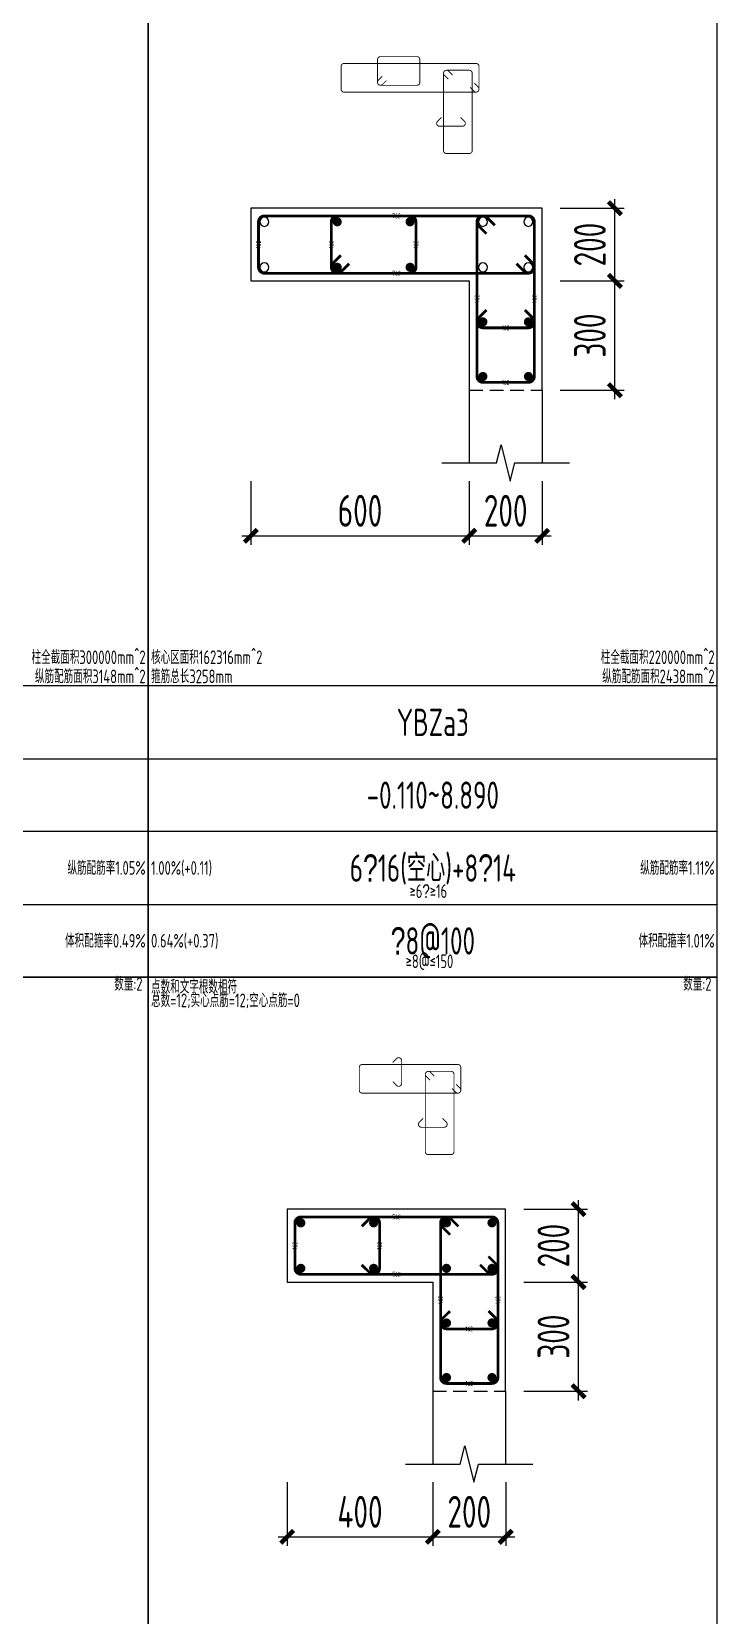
# Model space of a CAD drawing. Extents: x 154268 to 5133249, y -1832900 to 601179.
# Drawn here: x 614646 to 622178, y 505779 to 523181 of the extents above; entities that cross this region are included whole.
import ezdxf
from ezdxf.enums import TextEntityAlignment as Align

# ---------------------------------------------------------------- set-up
doc = ezdxf.new("R2010")
doc.units = 0
doc.header["$LTSCALE"] = 1000
doc.linetypes.add('DASHED', pattern=[0.75, 0.5, -0.25])
for name, color, linetype in [('TAB', 7, 'Continuous'), ('TAB_TEXT', 7, 'Continuous'), ('THIN', 7, 'Continuous'), ('WALL_DE', 7, 'Continuous'), ('WCOL_DE', 7, 'Continuous'), ('WCOL_DE_DIM', 3, 'Continuous'), ('WCOL_DE_REIND', 1, 'Continuous'), ('WCOL_DE_REINL', 1, 'Continuous')]:
    doc.layers.add(name, color=color, linetype=linetype)
for name, color, linetype, plot in [('墙柱归并数量', 8, 'Continuous', False), ('墙柱箍筋长度', 3, 'Continuous', False), ('墙柱配筋校核数据', 34, 'Continuous', False)]:
    doc.layers.add(name, color=color, linetype=linetype, plot=plot)
doc.styles.add('TSSD_Dimension', font='tssdeng.shx', dxfattribs={"width": 0.7, "bigfont": 'Hztxt.shx'})
doc.styles.add('TSSD_Label', font='tssdeng.shx', dxfattribs={"width": 0.7, "bigfont": 'hztxt.shx'})
doc.styles.add('tssd_rein', font='tssdeng.shx', dxfattribs={"width": 0.7, "bigfont": 'hztxt.shx'})
doc.dimstyles.new('TSSD_25_100_WCOLU_DIM', dxfattribs={"dimtxt": 350, "dimasz": 100, "dimexe": 100, "dimexo": 200, "dimgap": 100, "dimtad": 1, "dimdec": 0, "dimlfac": 0.25, "dimzin": 0, "dimdsep": 46, "dimtxsty": 'TSSD_Dimension', "dimblk": 'ARCHTICK', "dimcen": 0, "dimdle": 100, "dimclrt": 7, "dimadec": 0, "dimazin": 0, "dimtfac": 1, "dimtdec": 0, "dimtix": 1, "dimtmove": 2, "dimatfit": 3, "dimfxl": 1, "dimtolj": 1, "dimtzin": 0, "dimarcsym": 0})

# ---------------------------------------------------------------- blocks, each defined once
blk = doc.blocks.new('_ArchTick')
at = {"color": 0, "linetype": 'ByBlock', "const_width": 0.5}
blk.add_lwpolyline([(-0.71, -0.71), (0.71, 0.71)], dxfattribs=at)
blk = doc.blocks.new('*D3298')
at = {"layer": 'Defpoints', "color": 0, "transparency": 16777216}
for p in [(620253, 520441), (621053, 520441), (620253, 519241)]:
    blk.add_point(p, dxfattribs=at)
at = {"layer": 'WCOL_DE_DIM', "color": 0, "lineweight": -2, "transparency": 16777216}
for p, q in [((621053, 519141), (621053, 520541)), ((620453, 520441), (621153, 520441)), ((620453, 519241), (621153, 519241))]:
    blk.add_line(p, q, dxfattribs=at)
at = {"layer": 'WCOL_DE_DIM', "color": 0, "lineweight": -2, "transparency": 16777216, "xscale": 100, "yscale": 100, "zscale": 100}
for p, rotation in [((621053, 520441), 90), ((621053, 519241), 270)]:
    blk.add_blockref('_ArchTick', p, dxfattribs=dict(at, rotation=rotation))
at = {"layer": 'WCOL_DE_DIM', "color": 7, "transparency": 16777216, "insert": (620778, 519841), "char_height": 350, "attachment_point": 5, "rotation": 90, "style": 'TSSD_Dimension'}
blk.add_mtext('\\A1;300', dxfattribs=at)
blk = doc.blocks.new('*D3299')
at = {"layer": 'Defpoints', "color": 0, "transparency": 16777216}
for p in [(620253, 521241), (621053, 521241), (620253, 520441)]:
    blk.add_point(p, dxfattribs=at)
at = {"layer": 'WCOL_DE_DIM', "color": 0, "lineweight": -2, "transparency": 16777216}
for p, q in [((620453, 521241), (621153, 521241)), ((621053, 520341), (621053, 521341)), ((620453, 520441), (621153, 520441))]:
    blk.add_line(p, q, dxfattribs=at)
at = {"layer": 'WCOL_DE_DIM', "color": 0, "lineweight": -2, "transparency": 16777216, "xscale": 100, "yscale": 100, "zscale": 100}
for p, rotation in [((621053, 521241), 90), ((621053, 520441), 270)]:
    blk.add_blockref('_ArchTick', p, dxfattribs=dict(at, rotation=rotation))
at = {"layer": 'WCOL_DE_DIM', "color": 7, "transparency": 16777216, "insert": (620778, 520841), "char_height": 350, "attachment_point": 5, "rotation": 90, "style": 'TSSD_Dimension'}
blk.add_mtext('\\A1;200', dxfattribs=at)
blk = doc.blocks.new('*D3300')
at = {"layer": 'Defpoints', "color": 0, "transparency": 16777216}
for p in [(617053, 518441), (619453, 518441), (619453, 517641)]:
    blk.add_point(p, dxfattribs=at)
at = {"layer": 'WCOL_DE_DIM', "color": 0, "lineweight": -2, "transparency": 16777216}
for p, q in [((617053, 518241), (617053, 517541)), ((619453, 518241), (619453, 517541)), ((616953, 517641), (619553, 517641))]:
    blk.add_line(p, q, dxfattribs=at)
at = {"layer": 'WCOL_DE_DIM', "color": 0, "lineweight": -2, "transparency": 16777216, "xscale": 100, "yscale": 100, "zscale": 100, "rotation": 180}
blk.add_blockref('_ArchTick', (617053, 517641), dxfattribs=at)
at = {"layer": 'WCOL_DE_DIM', "color": 0, "lineweight": -2, "transparency": 16777216, "xscale": 100, "yscale": 100, "zscale": 100}
blk.add_blockref('_ArchTick', (619453, 517641), dxfattribs=at)
at = {"layer": 'WCOL_DE_DIM', "color": 7, "transparency": 16777216, "insert": (618253, 517916), "char_height": 350, "attachment_point": 5, "style": 'TSSD_Dimension'}
blk.add_mtext('\\A1;600', dxfattribs=at)
blk = doc.blocks.new('*D3301')
at = {"layer": 'Defpoints', "color": 0, "transparency": 16777216}
for p in [(619453, 518441), (620253, 518441), (620253, 517641)]:
    blk.add_point(p, dxfattribs=at)
at = {"layer": 'WCOL_DE_DIM', "color": 0, "lineweight": -2, "transparency": 16777216}
for p, q in [((619453, 518241), (619453, 517541)), ((620253, 518241), (620253, 517541)), ((619353, 517641), (620353, 517641))]:
    blk.add_line(p, q, dxfattribs=at)
at = {"layer": 'WCOL_DE_DIM', "color": 0, "lineweight": -2, "transparency": 16777216, "xscale": 100, "yscale": 100, "zscale": 100, "rotation": 180}
blk.add_blockref('_ArchTick', (619453, 517641), dxfattribs=at)
at = {"layer": 'WCOL_DE_DIM', "color": 0, "lineweight": -2, "transparency": 16777216, "xscale": 100, "yscale": 100, "zscale": 100}
blk.add_blockref('_ArchTick', (620253, 517641), dxfattribs=at)
at = {"layer": 'WCOL_DE_DIM', "color": 7, "transparency": 16777216, "insert": (619853, 517916), "char_height": 350, "attachment_point": 5, "style": 'TSSD_Dimension'}
blk.add_mtext('\\A1;200', dxfattribs=at)
blk = doc.blocks.new('*D3316')
at = {"layer": 'Defpoints', "color": 0, "transparency": 16777216}
for p in [(619853, 509441), (620653, 509441), (619853, 508241)]:
    blk.add_point(p, dxfattribs=at)
at = {"layer": 'WCOL_DE_DIM', "color": 0, "lineweight": -2, "transparency": 16777216}
for p, q in [((620653, 508141), (620653, 509541)), ((620053, 509441), (620753, 509441)), ((620053, 508241), (620753, 508241))]:
    blk.add_line(p, q, dxfattribs=at)
at = {"layer": 'WCOL_DE_DIM', "color": 0, "lineweight": -2, "transparency": 16777216, "xscale": 100, "yscale": 100, "zscale": 100}
for p, rotation in [((620653, 509441), 90), ((620653, 508241), 270)]:
    blk.add_blockref('_ArchTick', p, dxfattribs=dict(at, rotation=rotation))
at = {"layer": 'WCOL_DE_DIM', "color": 7, "transparency": 16777216, "insert": (620378, 508841), "char_height": 350, "attachment_point": 5, "rotation": 90, "style": 'TSSD_Dimension'}
blk.add_mtext('\\A1;300', dxfattribs=at)
blk = doc.blocks.new('*D3317')
at = {"layer": 'Defpoints', "color": 0, "transparency": 16777216}
for p in [(619853, 510241), (620653, 510241), (619853, 509441)]:
    blk.add_point(p, dxfattribs=at)
at = {"layer": 'WCOL_DE_DIM', "color": 0, "lineweight": -2, "transparency": 16777216}
for p, q in [((620053, 510241), (620753, 510241)), ((620653, 509341), (620653, 510341)), ((620053, 509441), (620753, 509441))]:
    blk.add_line(p, q, dxfattribs=at)
at = {"layer": 'WCOL_DE_DIM', "color": 0, "lineweight": -2, "transparency": 16777216, "xscale": 100, "yscale": 100, "zscale": 100}
for p, rotation in [((620653, 510241), 90), ((620653, 509441), 270)]:
    blk.add_blockref('_ArchTick', p, dxfattribs=dict(at, rotation=rotation))
at = {"layer": 'WCOL_DE_DIM', "color": 7, "transparency": 16777216, "insert": (620378, 509841), "char_height": 350, "attachment_point": 5, "rotation": 90, "style": 'TSSD_Dimension'}
blk.add_mtext('\\A1;200', dxfattribs=at)
blk = doc.blocks.new('*D3318')
at = {"layer": 'Defpoints', "color": 0, "transparency": 16777216}
for p in [(617453, 507441), (619053, 507441), (619053, 506641)]:
    blk.add_point(p, dxfattribs=at)
at = {"layer": 'WCOL_DE_DIM', "color": 0, "lineweight": -2, "transparency": 16777216}
for p, q in [((617453, 507241), (617453, 506541)), ((619053, 507241), (619053, 506541)), ((617353, 506641), (619153, 506641))]:
    blk.add_line(p, q, dxfattribs=at)
at = {"layer": 'WCOL_DE_DIM', "color": 0, "lineweight": -2, "transparency": 16777216, "xscale": 100, "yscale": 100, "zscale": 100, "rotation": 180}
blk.add_blockref('_ArchTick', (617453, 506641), dxfattribs=at)
at = {"layer": 'WCOL_DE_DIM', "color": 0, "lineweight": -2, "transparency": 16777216, "xscale": 100, "yscale": 100, "zscale": 100}
blk.add_blockref('_ArchTick', (619053, 506641), dxfattribs=at)
at = {"layer": 'WCOL_DE_DIM', "color": 7, "transparency": 16777216, "insert": (618253, 506916), "char_height": 350, "attachment_point": 5, "style": 'TSSD_Dimension'}
blk.add_mtext('\\A1;400', dxfattribs=at)
blk = doc.blocks.new('*D3319')
at = {"layer": 'Defpoints', "color": 0, "transparency": 16777216}
for p in [(619053, 507441), (619853, 507441), (619853, 506641)]:
    blk.add_point(p, dxfattribs=at)
at = {"layer": 'WCOL_DE_DIM', "color": 0, "lineweight": -2, "transparency": 16777216}
for p, q in [((619053, 507241), (619053, 506541)), ((619853, 507241), (619853, 506541)), ((618953, 506641), (619953, 506641))]:
    blk.add_line(p, q, dxfattribs=at)
at = {"layer": 'WCOL_DE_DIM', "color": 0, "lineweight": -2, "transparency": 16777216, "xscale": 100, "yscale": 100, "zscale": 100, "rotation": 180}
blk.add_blockref('_ArchTick', (619053, 506641), dxfattribs=at)
at = {"layer": 'WCOL_DE_DIM', "color": 0, "lineweight": -2, "transparency": 16777216, "xscale": 100, "yscale": 100, "zscale": 100}
blk.add_blockref('_ArchTick', (619853, 506641), dxfattribs=at)
at = {"layer": 'WCOL_DE_DIM', "color": 7, "transparency": 16777216, "insert": (619453, 506916), "char_height": 350, "attachment_point": 5, "style": 'TSSD_Dimension'}
blk.add_mtext('\\A1;200', dxfattribs=at)

msp = doc.modelspace()

# ---------------------------------------------------------------- linework, layer by layer
at = {"layer": 'TAB'}
for points in [[(609677.7, 512791.3), (615927.7, 512791.3), (615927.7, 523791.3), (609677.7, 523791.3), (609677.7, 512791.3), (609677.7, 513591.3), (615927.7, 513591.3), (615927.7, 514391.3), (609677.7, 514391.3), (609677.7, 515191.3), (615927.7, 515191.3), (615927.7, 515991.3), (609677.7, 515991.3)], [(615927.7, 512791.3), (622177.7, 512791.3), (622177.7, 523791.3), (615927.7, 523791.3), (615927.7, 512791.3), (615927.7, 513591.3), (622177.7, 513591.3), (622177.7, 514391.3), (615927.7, 514391.3), (615927.7, 515191.3), (622177.7, 515191.3), (622177.7, 515991.3), (615927.7, 515991.3)], [(603427.7, 501791.3), (615927.7, 501791.3), (615927.7, 512791.3), (603427.7, 512791.3), (603427.7, 501791.3), (603427.7, 502591.3), (615927.7, 502591.3), (615927.7, 503391.3), (603427.7, 503391.3), (603427.7, 504191.3), (615927.7, 504191.3), (615927.7, 504991.3), (603427.7, 504991.3)], [(615927.7, 501791.3), (622177.7, 501791.3), (622177.7, 512791.3), (615927.7, 512791.3), (615927.7, 501791.3), (615927.7, 502591.3), (622177.7, 502591.3), (622177.7, 503391.3), (615927.7, 503391.3), (615927.7, 504191.3), (622177.7, 504191.3), (622177.7, 504991.3), (615927.7, 504991.3)]]:
    msp.add_lwpolyline(points, dxfattribs=at)
at = {"layer": 'THIN'}
for points in [[(619152.7, 518441.3), (619752.7, 518441.3), (619802.7, 518641.3), (619902.7, 518241.3), (619952.7, 518441.3), (620552.7, 518441.3)], [(618752.7, 507441.3), (619352.7, 507441.3), (619402.7, 507641.3), (619502.7, 507241.3), (619552.7, 507441.3), (620152.7, 507441.3)]]:
    msp.add_lwpolyline(points, dxfattribs=at)
at = {"layer": 'WALL_DE'}
for p, q in [((620252.7, 521241.3), (617052.7, 521241.3)), ((617052.7, 521241.3), (617052.7, 520441.3)), ((620252.7, 519241.3), (620252.7, 521241.3)), ((617052.7, 520441.3), (619452.7, 520441.3)), ((619452.7, 520441.3), (619452.7, 519241.3)), ((619452.7, 519241.3), (619452.7, 518441.3)), ((620252.7, 519241.3), (620252.7, 518441.3)), ((619852.7, 510241.3), (617452.7, 510241.3)), ((617452.7, 510241.3), (617452.7, 509441.3)), ((619852.7, 508241.3), (619852.7, 510241.3)), ((617452.7, 509441.3), (619052.7, 509441.3)), ((619052.7, 509441.3), (619052.7, 508241.3)), ((619052.7, 508241.3), (619052.7, 507441.3)), ((619852.7, 508241.3), (619852.7, 507441.3))]:
    msp.add_line(p, q, dxfattribs=at)
at = {"layer": 'WCOL_DE', "linetype": 'DASHED', "ltscale": 0.3}
for points in [[(617052.7, 520441.3), (619452.7, 520441.3), (619452.7, 519241.3), (620252.7, 519241.3), (620252.7, 521241.3), (617052.7, 521241.3)], [(617452.7, 509441.3), (619052.7, 509441.3), (619052.7, 508241.3), (619852.7, 508241.3), (619852.7, 510241.3), (617452.7, 510241.3)]]:
    msp.add_lwpolyline(points, close=True, dxfattribs=at)
at = {"layer": 'WCOL_DE_REIND'}
for points in [[(617202.7, 521041.3, 1), (617202.7, 521141.3, 1), (617202.7, 521041.3, 1)], [(619602.7, 521041.3, 1), (619602.7, 521141.3, 1), (619602.7, 521041.3, 1)], [(620102.7, 521041.3, 1), (620102.7, 521141.3, 1), (620102.7, 521041.3, 1)], [(617202.7, 520541.3, 1), (617202.7, 520641.3, 1), (617202.7, 520541.3, 1)], [(619602.7, 520541.3, 1), (619602.7, 520641.3, 1), (619602.7, 520541.3, 1)], [(620102.7, 520541.3, 1), (620102.7, 520641.3, 1), (620102.7, 520541.3, 1)]]:
    msp.add_lwpolyline(points, format="xyb", dxfattribs=at)
at = {"layer": 'WCOL_DE_REIND', "const_width": 50}
for points in [[(618002.7, 521066.3, 1), (618002.7, 521116.3, 1), (618002.7, 521066.3, 1)], [(618802.7, 521066.3, 1), (618802.7, 521116.3, 1), (618802.7, 521066.3, 1)], [(618002.7, 520566.3, 1), (618002.7, 520616.3, 1), (618002.7, 520566.3, 1)], [(618802.7, 520566.3, 1), (618802.7, 520616.3, 1), (618802.7, 520566.3, 1)], [(619602.7, 519966.3, 1), (619602.7, 520016.3, 1), (619602.7, 519966.3, 1)], [(620102.7, 519966.3, 1), (620102.7, 520016.3, 1), (620102.7, 519966.3, 1)], [(619602.7, 519366.3, 1), (619602.7, 519416.3, 1), (619602.7, 519366.3, 1)], [(620102.7, 519366.3, 1), (620102.7, 519416.3, 1), (620102.7, 519366.3, 1)], [(617602.7, 510066.3, 1), (617602.7, 510116.3, 1), (617602.7, 510066.3, 1)], [(618402.7, 510066.3, 1), (618402.7, 510116.3, 1), (618402.7, 510066.3, 1)], [(619202.7, 510066.3, 1), (619202.7, 510116.3, 1), (619202.7, 510066.3, 1)], [(619702.7, 510066.3, 1), (619702.7, 510116.3, 1), (619702.7, 510066.3, 1)], [(617602.7, 509566.3, 1), (617602.7, 509616.3, 1), (617602.7, 509566.3, 1)], [(618402.7, 509566.3, 1), (618402.7, 509616.3, 1), (618402.7, 509566.3, 1)], [(619202.7, 509566.3, 1), (619202.7, 509616.3, 1), (619202.7, 509566.3, 1)], [(619702.7, 509566.3, 1), (619702.7, 509616.3, 1), (619702.7, 509566.3, 1)], [(619202.7, 508966.3, 1), (619202.7, 509016.3, 1), (619202.7, 508966.3, 1)], [(619702.7, 508966.3, 1), (619702.7, 509016.3, 1), (619702.7, 508966.3, 1)], [(619202.7, 508366.3, 1), (619202.7, 508416.3, 1), (619202.7, 508366.3, 1)], [(619702.7, 508366.3, 1), (619702.7, 508416.3, 1), (619702.7, 508366.3, 1)]]:
    msp.add_lwpolyline(points, format="xyb", dxfattribs=at)
at = {"layer": 'WCOL_DE_REINL'}
for points, const_width in [([(619508.3, 522614.2), (619550.7, 522571.8, -0.6681786), (619527.7, 522516.3), (618077.7, 522516.3, -0.4142136), (618045.2, 522548.8), (618045.2, 522798.8, -0.4142136), (618077.7, 522831.3), (619527.7, 522831.3, -0.4142136), (619560.2, 522798.8), (619560.2, 522548.8, -0.6681786), (619504.7, 522525.8), (619462.3, 522568.3)], 10), ([(618543.1, 522643.3), (618500.7, 522600.8, -0.6681786), (618445.2, 522623.8), (618445.2, 522873.8, -0.4142136), (618477.7, 522906.3), (618877.7, 522906.3, -0.4142136), (618910.2, 522873.8), (618910.2, 522623.8, -0.4142136), (618877.7, 522591.3), (618477.7, 522591.3, -0.6681786), (618454.7, 522646.8), (618497.1, 522689.2)], 10), ([(619222.1, 522658.4), (619179.7, 522700.8, -0.6681786), (619202.7, 522756.3), (619452.7, 522756.3, -0.4142136), (619485.2, 522723.8), (619485.2, 521873.8, -0.4142136), (619452.7, 521841.3), (619202.7, 521841.3, -0.4142136), (619170.2, 521873.8), (619170.2, 522723.8, -0.6681786), (619225.7, 522746.8), (619268.1, 522704.4)], 10), ([(619147.1, 522239.2), (619104.7, 522196.8, 0.6681786), (619127.7, 522141.3), (619377.7, 522141.3, 0.6681786), (619400.7, 522196.8), (619358.3, 522239.2)], 10), ([(620063.8, 520722.1), (620148.7, 520637.3, -0.6681786), (620102.7, 520526.3), (617202.7, 520526.3, -0.4142136), (617137.7, 520591.3), (617137.7, 521091.3, -0.4142136), (617202.7, 521156.3), (620102.7, 521156.3, -0.4142136), (620167.7, 521091.3), (620167.7, 520591.3, -0.6681786), (620056.7, 520545.4), (619971.9, 520630.2)], 30), ([(619641.6, 520960.5), (619556.7, 521045.4, -0.6681786), (619602.7, 521156.3), (620102.7, 521156.3, -0.4142136), (620167.7, 521091.3), (620167.7, 519391.3, -0.4142136), (620102.7, 519326.3), (619602.7, 519326.3, -0.4142136), (619537.7, 519391.3), (619537.7, 521091.3, -0.6681786), (619648.7, 521137.3), (619733.5, 521052.4)], 30), ([(619308.3, 511614.2), (619350.7, 511571.8, -0.6681786), (619327.7, 511516.3), (618277.7, 511516.3, -0.4142136), (618245.2, 511548.8), (618245.2, 511798.8, -0.4142136), (618277.7, 511831.3), (619327.7, 511831.3, -0.4142136), (619360.2, 511798.8), (619360.2, 511548.8, -0.6681786), (619304.7, 511525.8), (619262.3, 511568.3)], 10), ([(618612.3, 511643.3), (618654.7, 511600.8, 0.6681786), (618710.2, 511623.8), (618710.2, 511873.8, 0.6681786), (618654.7, 511896.8), (618612.3, 511854.4)], 10), ([(619022.1, 511658.4), (618979.7, 511700.8, -0.6681786), (619002.7, 511756.3), (619252.7, 511756.3, -0.4142136), (619285.2, 511723.8), (619285.2, 510873.8, -0.4142136), (619252.7, 510841.3), (619002.7, 510841.3, -0.4142136), (618970.2, 510873.8), (618970.2, 511723.8, -0.6681786), (619025.7, 511746.8), (619068.1, 511704.4)], 10), ([(618947.1, 511239.2), (618904.7, 511196.8, 0.6681786), (618927.7, 511141.3), (619177.7, 511141.3, 0.6681786), (619200.7, 511196.8), (619158.3, 511239.2)], 10), ([(619663.8, 509722.1), (619748.7, 509637.3, -0.6681786), (619702.7, 509526.3), (617602.7, 509526.3, -0.4142136), (617537.7, 509591.3), (617537.7, 510091.3, -0.4142136), (617602.7, 510156.3), (619702.7, 510156.3, -0.4142136), (619767.7, 510091.3), (619767.7, 509591.3, -0.6681786), (619656.7, 509545.4), (619571.9, 509630.2)], 30), ([(619241.6, 509960.5), (619156.7, 510045.4, -0.6681786), (619202.7, 510156.3), (619702.7, 510156.3, -0.4142136), (619767.7, 510091.3), (619767.7, 508391.3, -0.4142136), (619702.7, 508326.3), (619202.7, 508326.3, -0.4142136), (619137.7, 508391.3), (619137.7, 510091.3, -0.6681786), (619248.7, 510137.3), (619333.5, 510052.4)], 30)]:
    msp.add_lwpolyline(points, format="xyb", dxfattribs=dict(at, const_width=const_width))
at = {"layer": 'WCOL_DE_REINL', "color": 6, "const_width": 30}
for points in [[(618133.5, 520630.2), (618048.7, 520545.4, -0.6681786), (617937.7, 520591.3), (617937.7, 521091.3, -0.4142136), (618002.7, 521156.3), (618802.7, 521156.3, -0.4142136), (618867.7, 521091.3), (618867.7, 520591.3, -0.4142136), (618802.7, 520526.3), (618002.7, 520526.3, -0.6681786), (617956.7, 520637.3), (618041.6, 520722.1)], [(619641.6, 520122.1), (619556.7, 520037.3, 0.6681786), (619602.7, 519926.3), (620102.7, 519926.3, 0.6681786), (620148.7, 520037.3), (620063.8, 520122.1)], [(618271.9, 509630.2), (618356.7, 509545.4, 0.6681786), (618467.7, 509591.3), (618467.7, 510091.3, 0.6681786), (618356.7, 510137.3), (618271.9, 510052.4)], [(619241.6, 509122.1), (619156.7, 509037.3, 0.6681786), (619202.7, 508926.3), (619702.7, 508926.3, 0.6681786), (619748.7, 509037.3), (619663.8, 509122.1)]]:
    msp.add_lwpolyline(points, format="xyb", dxfattribs=at)

# ---------------------------------------------------------------- texts
at = {"layer": 'TAB_TEXT', "style": 'TSSD_Label', "width": 0.7}
for s, p in [('YBZa3', (619052.7, 515591.3)), ('-0.110~8.890', (619052.7, 514791.3)), ('6\ue53216(空心)+8\ue53214', (619052.7, 513991.3)), ('\ue5328@100', (619052.7, 513191.3))]:
    msp.add_text(s, height=300, dxfattribs=at).set_placement(p, align=Align.MIDDLE)
at = {"layer": '墙柱归并数量', "style": 'TSSD_Label', "width": 0.7}
for p in [(615927.7, 512791.3), (622177.7, 512791.3), (622177.7, 512791.3)]:
    msp.add_text('数量:2 ', height=150, dxfattribs=at).set_placement(p, align=Align.TOP_RIGHT)
at = {"layer": '墙柱箍筋长度', "style": 'tssd_rein', "width": 0.7}
for s, p in [('762', (618652.7, 521156.3)), ('762', (618652.7, 520526.3)), ('162', (619852.7, 519926.3)), ('162', (619852.7, 519326.3)), ('562', (618652.7, 510156.3)), ('562', (618652.7, 509526.3)), ('162', (619452.7, 508926.3)), ('162', (619452.7, 508326.3))]:
    msp.add_text(s, height=54, dxfattribs=at).set_placement(p, align=Align.MIDDLE_CENTER)
for s, p in [('162', (617137.7, 520841.3)), ('162', (617937.7, 520841.3)), ('162', (618867.7, 520841.3)), ('462', (619537.7, 520241.3)), ('462', (620167.7, 520241.3)), ('162', (617537.7, 509841.3)), ('162', (618467.7, 509841.3)), ('462', (619137.7, 509241.3)), ('462', (619767.7, 509241.3))]:
    msp.add_text(s, height=54, rotation=90, dxfattribs=at).set_placement(p, align=Align.MIDDLE_CENTER)
at = {"layer": '墙柱配筋校核数据', "style": 'tssd_rein', "width": 0.7}
for s, p in [('柱全截面积300000mm^ 2', (615897.7, 516306.3)), ('柱全截面积220000mm^ 2', (622147.7, 516306.3)), ('纵筋配筋面积3148mm^ 2', (615897.7, 516096.3)), ('纵筋配筋面积2438mm^ 2', (622147.7, 516096.3)), ('纵筋配筋率1.05%', (615897.7, 513991.3)), ('纵筋配筋率1.11%', (622147.7, 513991.3)), ('体积配箍率0.49%', (615897.7, 513191.3)), ('体积配箍率1.01%', (622147.7, 513191.3))]:
    msp.add_text(s, height=150, dxfattribs=at).set_placement(p, align=Align.MIDDLE_RIGHT)
for s, p in [('核心区面积162316mm^ 2', (615957.7, 516306.3)), ('箍筋总长3258mm', (615957.7, 516096.3)), ('1.00%(+0.11)', (615957.7, 513991.3)), ('0.64%(+0.37)', (615957.7, 513191.3)), ('点数和文字根数相符', (615957.7, 512686.3)), ('总数=12;实心点筋=12;空心点筋=0', (615957.7, 512536.3))]:
    msp.add_text(s, height=150, dxfattribs=at).set_placement(p, align=Align.MIDDLE_LEFT)
at = {"layer": '墙柱配筋校核数据', "color": 34, "style": 'tssd_rein', "width": 0.7}
for s, p in [('≥6\ue532≥16', (618797.2, 513661.3)), ('≥8@≤150', (618754.8, 512890.2))]:
    msp.add_text(s, height=150, dxfattribs=at).set_placement(p)

# ---------------------------------------------------------------- dimensions: what is measured, and where the dimension line sits
at = {"layer": 'WCOL_DE_DIM'}
for base, p1, p2, picture, middle in [((621052.7, 521241.3), (620252.7, 520441.3), (620252.7, 521241.3), '*D3299', (620777.7, 520841.3)), ((621052.7, 520441.3), (620252.7, 519241.3), (620252.7, 520441.3), '*D3298', (620777.7, 519841.3)), ((620652.7, 510241.3), (619852.7, 509441.3), (619852.7, 510241.3), '*D3317', (620377.7, 509841.3)), ((620652.7, 509441.3), (619852.7, 508241.3), (619852.7, 509441.3), '*D3316', (620377.7, 508841.3))]:
    dim = msp.add_linear_dim(base=base, p1=p1, p2=p2, angle=90, dimstyle='TSSD_25_100_WCOLU_DIM', dxfattribs=at)
    dim.commit()
    dim.dimension.update_dxf_attribs({"geometry": picture, "text_midpoint": middle})
for base, p1, p2, picture, middle in [((619452.7, 517641.3), (617052.7, 518441.3), (619452.7, 518441.3), '*D3300', (618252.7, 517916.3)), ((620252.7, 517641.3), (619452.7, 518441.3), (620252.7, 518441.3), '*D3301', (619852.7, 517916.3)), ((619052.7, 506641.3), (617452.7, 507441.3), (619052.7, 507441.3), '*D3318', (618252.7, 506916.3)), ((619852.7, 506641.3), (619052.7, 507441.3), (619852.7, 507441.3), '*D3319', (619452.7, 506916.3))]:
    dim = msp.add_linear_dim(base=base, p1=p1, p2=p2, dimstyle='TSSD_25_100_WCOLU_DIM', dxfattribs=at)
    dim.commit()
    dim.dimension.update_dxf_attribs({"geometry": picture, "text_midpoint": middle})

doc.saveas('drawing.dxf')
